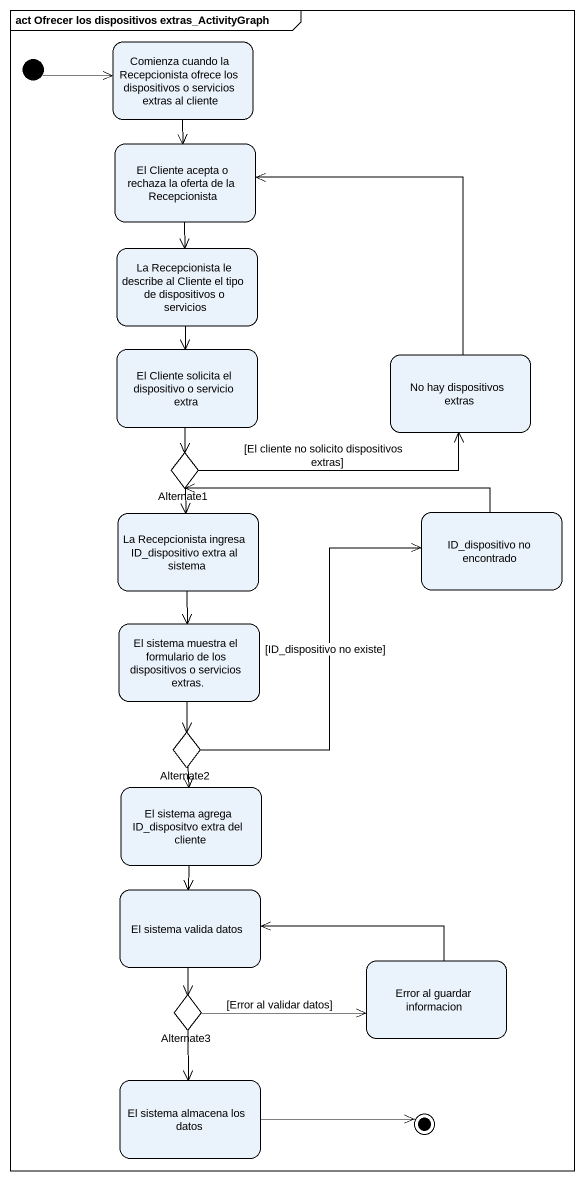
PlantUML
@startuml
mainframe act Ofrecer los dispositivos extras_ActivityGraph
hide empty description
state "Comienza cuando la Recepcionista ofrece los dispositivos o servicios extras al cliente" as Comienza_cuando_la
state "El Cliente acepta o rechaza la oferta de la Recepcionista" as El_Cliente_acepta_o_rechaza
state "La Recepcionista le describe al Cliente el tipo de dispositivos o servicios" as La_Recepcionista_le
state "El Cliente solicita el dispositivo o servicio extra" as El_Cliente_solicita_el
state "No hay dispositivos extras" as No_hay_dispositivos_extras
state Alternate1 <<choice>>
state "La Recepcionista ingresa ID_dispositivo extra al sistema" as La_Recepcionista_ingresa_ID
state "ID_dispositivo no encontrado" as ID_dispositivo_no_encontrado
state "El sistema muestra el formulario de los dispositivos o servicios extras." as El_sistema_muestra_el
state Alternate2 <<choice>>
state "El sistema agrega ID_dispositvo extra del cliente" as El_sistema_agrega_ID
state "El sistema valida datos" as El_sistema_valida_datos
state "Error al guardar informacion" as Error_al_guardar_informacion
state Alternate3 <<choice>>
state "El sistema almacena los datos" as El_sistema_almacena_los
[*] -right-> Comienza_cuando_la
Comienza_cuando_la --> El_Cliente_acepta_o_rechaza
El_Cliente_acepta_o_rechaza --> La_Recepcionista_le
La_Recepcionista_le --> El_Cliente_solicita_el
El_Cliente_solicita_el --> Alternate1
No_hay_dispositivos_extras -up-> El_Cliente_acepta_o_rechaza
Alternate1 -right-> No_hay_dispositivos_extras : [El cliente no solicito dispositivos extras]
Alternate1 --> La_Recepcionista_ingresa_ID
La_Recepcionista_ingresa_ID --> El_sistema_muestra_el
ID_dispositivo_no_encontrado -left-> Alternate1
El_sistema_muestra_el --> Alternate2
Alternate2 -up-> ID_dispositivo_no_encontrado : [ID_dispositivo no existe]
Alternate2 --> El_sistema_agrega_ID
El_sistema_agrega_ID --> El_sistema_valida_datos
El_sistema_valida_datos --> Alternate3
Error_al_guardar_informacion -left-> El_sistema_valida_datos
Alternate3 -right-> Error_al_guardar_informacion : [Error al validar datos]
Alternate3 --> El_sistema_almacena_los
El_sistema_almacena_los -right-> [*]
@enduml
